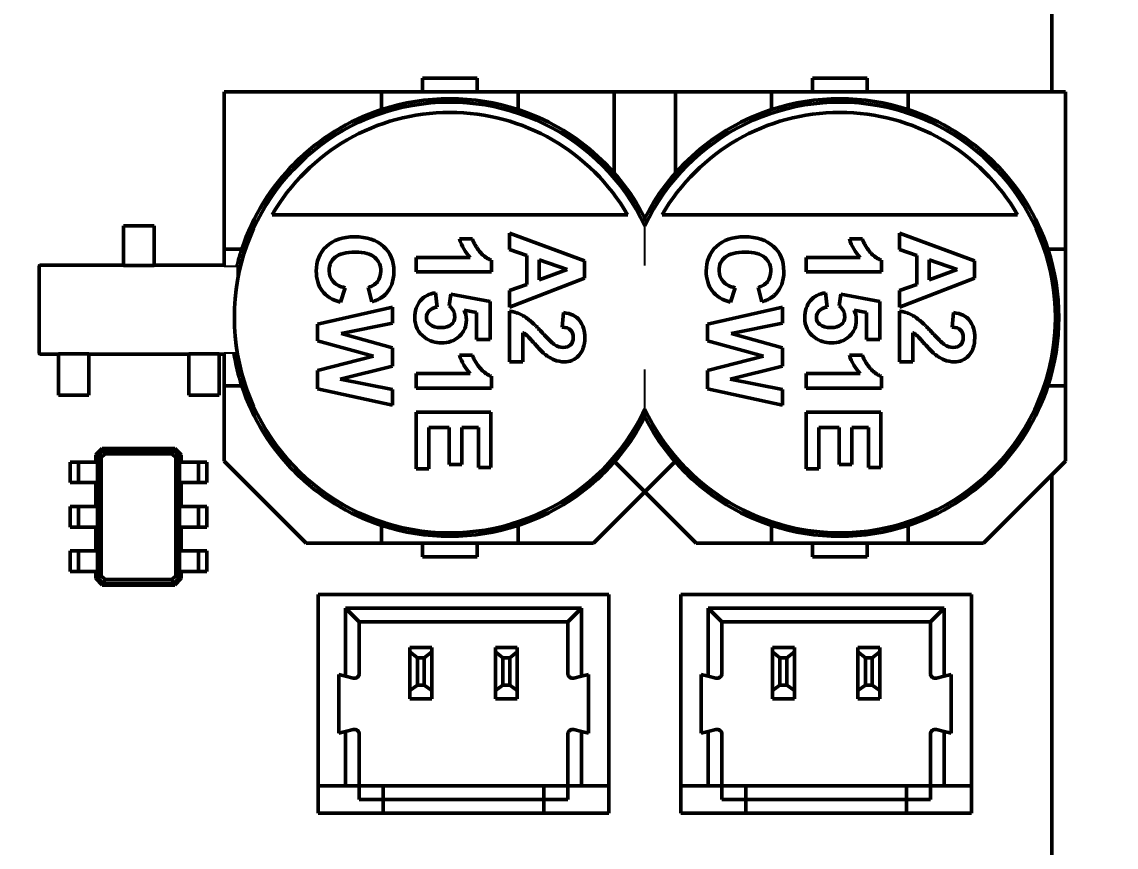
# Model space of a CAD drawing. Header units: millimetres. Extents: x 22 to 202, y 169 to 282.
# Drawn here: x 159.59 to 175.59, y 237.74 to 249.81 of the extents above; entities that cross this region are included whole.
import ezdxf

# ---------------------------------------------------------------- set-up
doc = ezdxf.new("R2010")
doc.units = ezdxf.units.MM
doc.header["$LTSCALE"] = 0.75
for name, color, linetype, lineweight in [('FD_Dimensions', 7, 'Continuous', 25), ('Visible', 7, 'Continuous', 50), ('Visible Narrow', 7, 'Continuous', 25)]:
    doc.layers.add(name, color=color, linetype=linetype, lineweight=lineweight)
doc.styles.get("Standard").update_dxf_attribs({"font": 'arial.ttf'})
doc.dimstyles.new('Dim-ISO-25', dxfattribs={"dimtxt": 2.5, "dimasz": 2.5, "dimexe": 1.5, "dimexo": 0, "dimgap": 1, "dimtad": 1, "dimzin": 4, "dimdsep": 46, "dimtxsty": 'Standard', "dimblk": 'OPEN90', "dimcen": 0, "dimazin": 1, "dimtp": 0.1, "dimtm": 0.1, "dimtfac": 0.72, "dimtmove": 0, "dimatfit": 3, "dimfxl": 1, "dimtzin": 4, "dimarcsym": 0})

# ---------------------------------------------------------------- blocks, each defined once
blk = doc.blocks.new('_Open90')
at = {"color": 0, "linetype": 'ByBlock', "lineweight": -2}
for p, q in [((-0.5, 0.5), (0, 0)), ((0, 0), (-1, 0)), ((0, 0), (-0.5, -0.5))]:
    blk.add_line(p, q, dxfattribs=at)
blk = doc.blocks.new('*D26')
at = {"layer": 'Defpoints', "color": 0, "transparency": 16777216}
for p in [(170.550528, 263.135658), (192.083851, 263.135658), (170.532774, 191.385202)]:
    blk.add_point(p, dxfattribs=at)
at = {"layer": 'FD_Dimensions', "color": 0, "lineweight": -2, "transparency": 16777216}
for p, q in [((170.550528, 263.135658), (193.583851, 263.135658)), ((192.083851, 193.885202), (192.083851, 260.635658)), ((170.532774, 191.385202), (193.583851, 191.385202))]:
    blk.add_line(p, q, dxfattribs=at)
at = {"layer": 'FD_Dimensions', "color": 0, "lineweight": -2, "transparency": 16777216, "xscale": 2.5, "yscale": 2.5, "zscale": 2.5}
for p, rotation in [((192.083851, 263.135658), 90), ((192.083851, 191.385202), 270)]:
    blk.add_blockref('_Open90', p, dxfattribs=dict(at, rotation=rotation))
at = {"layer": 'FD_Dimensions', "color": 0, "transparency": 16777216, "insert": (189.806584, 227.099634), "char_height": 2.5, "attachment_point": 5, "rotation": 90}
blk.add_mtext('71.75mm', dxfattribs=at)
blk = doc.blocks.new('*D28')
at = {"layer": 'Defpoints', "color": 0, "transparency": 16777216}
for p in [(170.550528, 263.135658), (200.052214, 263.135658), (124.449775, 178.627866)]:
    blk.add_point(p, dxfattribs=at)
at = {"layer": 'FD_Dimensions', "color": 0, "lineweight": -2, "transparency": 16777216}
for p, q in [((170.550528, 263.135658), (201.552214, 263.135658)), ((200.052214, 181.127866), (200.052214, 260.635658)), ((124.449775, 178.627866), (201.552214, 178.627866))]:
    blk.add_line(p, q, dxfattribs=at)
at = {"layer": 'FD_Dimensions', "color": 0, "lineweight": -2, "transparency": 16777216, "xscale": 2.5, "yscale": 2.5, "zscale": 2.5}
for p, rotation in [((200.052214, 263.135658), 90), ((200.052214, 178.627866), 270)]:
    blk.add_blockref('_Open90', p, dxfattribs=dict(at, rotation=rotation))
at = {"layer": 'FD_Dimensions', "color": 0, "transparency": 16777216, "insert": (197.774947, 227.099634), "char_height": 2.5, "attachment_point": 5, "rotation": 90}
blk.add_mtext('84.51mm', dxfattribs=at)
blk = doc.blocks.new('*D36')
at = {"layer": 'Defpoints', "color": 0, "transparency": 16777216}
for p in [(166.147327, 263.135658), (183.281843, 263.135658), (161.449472, 259.28528)]:
    blk.add_point(p, dxfattribs=at)
at = {"layer": 'FD_Dimensions', "color": 0, "lineweight": -2, "transparency": 16777216}
for p, q in [((183.281843, 265.635658), (183.281843, 268.135658)), ((166.147327, 263.135658), (184.781843, 263.135658)), ((183.281843, 263.135658), (183.281843, 259.28528)), ((161.449472, 259.28528), (184.781843, 259.28528)), ((183.281843, 256.78528), (183.281843, 235.202253))]:
    blk.add_line(p, q, dxfattribs=at)
at = {"layer": 'FD_Dimensions', "color": 0, "lineweight": -2, "transparency": 16777216, "xscale": 2.5, "yscale": 2.5, "zscale": 2.5}
for p, rotation in [((183.281843, 263.135658), 270), ((183.281843, 259.28528), 90)]:
    blk.add_blockref('_Open90', p, dxfattribs=dict(at, rotation=rotation))
at = {"layer": 'FD_Dimensions', "color": 0, "transparency": 16777216, "insert": (181.003724, 242.320181), "char_height": 2.5, "attachment_point": 5, "rotation": 90}
blk.add_mtext('3.85mm', dxfattribs=at)

msp = doc.modelspace()

# ---------------------------------------------------------------- linework, layer by layer
at = {"layer": 'Visible'}
for p, q in [((174.649, 259.019), (174.649, 248.785)), ((165.449, 248.985), (166.249, 248.985)), ((165.449, 248.785), (165.449, 248.985)), ((166.249, 248.985), (166.249, 248.785)), ((171.149, 248.985), (171.949, 248.985)), ((171.149, 248.785), (171.149, 248.985)), ((171.949, 248.985), (171.949, 248.785)), ((162.549, 248.785), (164.849, 248.785)), ((162.549, 246.485), (162.549, 248.785)), ((164.849, 248.785), (166.849, 248.785)), ((164.849, 248.785), (164.849, 248.525)), ((166.849, 248.785), (169.149, 248.785)), ((166.849, 248.785), (166.849, 248.525)), ((168.249, 248.785), (170.549, 248.785)), ((168.249, 247.525), (168.249, 248.785)), ((169.149, 248.785), (169.149, 247.525)), ((170.549, 248.785), (172.549, 248.785)), ((170.549, 248.785), (170.549, 248.525)), ((172.549, 248.785), (174.849, 248.785)), ((172.549, 248.785), (172.549, 248.525)), ((174.849, 248.785), (174.849, 246.485)), ((163.251, 246.985), (168.448, 246.985)), ((168.951, 246.985), (174.148, 246.985)), ((161.081, 246.571), (161.081, 246.825)), ((161.526, 246.825), (161.081, 246.825)), ((161.526, 246.571), (161.526, 246.825)), ((166.178, 246.634), (165.988, 246.634)), ((167.815, 246.316), (166.721, 246.718)), ((166.721, 246.718), (166.721, 246.478)), ((171.878, 246.634), (171.688, 246.634)), ((173.515, 246.316), (172.421, 246.718)), ((172.421, 246.718), (172.421, 246.478)), ((161.081, 246.571), (161.081, 246.539)), ((161.081, 246.539), (161.081, 246.463)), ((161.081, 246.311), (161.081, 246.463)), ((161.526, 246.571), (161.526, 246.539)), ((161.526, 246.539), (161.526, 246.463)), ((161.526, 246.311), (161.526, 246.463)), ((162.549, 246.231), (162.549, 246.485)), ((162.549, 246.485), (162.81, 246.485)), ((166.721, 246.478), (166.973, 246.391)), ((172.421, 246.478), (172.673, 246.391)), ((174.849, 246.485), (174.589, 246.485)), ((174.849, 246.485), (174.849, 244.485)), ((161.081, 246.311), (161.081, 246.246)), ((161.526, 246.311), (161.526, 246.246)), ((166.147, 246.362), (165.357, 246.362)), ((165.357, 246.362), (165.357, 246.152)), ((166.457, 246.152), (166.457, 246.323)), ((166.973, 246.391), (166.973, 245.97)), ((167.156, 246.327), (167.563, 246.185)), ((167.156, 246.036), (167.156, 246.327)), ((167.815, 246.058), (167.815, 246.316)), ((171.847, 246.362), (171.057, 246.362)), ((171.057, 246.362), (171.057, 246.152)), ((172.157, 246.152), (172.157, 246.323)), ((172.673, 246.391), (172.673, 245.97)), ((172.856, 246.327), (173.263, 246.185)), ((172.856, 246.036), (172.856, 246.327)), ((173.515, 246.058), (173.515, 246.316)), ((159.844, 246.237), (159.844, 244.962)), ((161.081, 246.249), (159.856, 246.249)), ((161.526, 246.246), (161.081, 246.246)), ((162.549, 246.249), (161.526, 246.249)), ((165.357, 246.152), (166.457, 246.152)), ((167.563, 246.185), (167.156, 246.036)), ((171.057, 246.152), (172.157, 246.152)), ((173.263, 246.185), (172.856, 246.036)), ((166.721, 245.638), (167.815, 246.058)), ((172.421, 245.638), (173.515, 246.058)), ((164.249, 245.709), (164.317, 245.919)), ((164.656, 245.926), (164.711, 245.716)), ((165.64, 245.846), (165.662, 245.636)), ((165.839, 245.657), (165.864, 245.826)), ((165.864, 245.826), (166.436, 245.717)), ((166.973, 245.97), (166.721, 245.878)), ((166.721, 245.878), (166.721, 245.638)), ((169.949, 245.709), (170.017, 245.919)), ((170.356, 245.926), (170.411, 245.716)), ((171.34, 245.846), (171.362, 245.636)), ((171.539, 245.657), (171.564, 245.826)), ((171.564, 245.826), (172.136, 245.717)), ((172.673, 245.97), (172.421, 245.878)), ((172.421, 245.878), (172.421, 245.638)), ((166.436, 245.717), (166.436, 245.161)), ((172.136, 245.717), (172.136, 245.161)), ((165.009, 245.634), (163.916, 245.389)), ((165.009, 245.404), (165.009, 245.634)), ((166.239, 245.56), (166.057, 245.594)), ((166.239, 245.161), (166.239, 245.56)), ((166.721, 244.837), (166.721, 245.577)), ((167.489, 245.346), (167.509, 245.557)), ((170.709, 245.634), (169.616, 245.389)), ((170.709, 245.404), (170.709, 245.634)), ((171.939, 245.56), (171.757, 245.594)), ((171.939, 245.161), (171.939, 245.56)), ((172.421, 244.837), (172.421, 245.577)), ((173.189, 245.346), (173.209, 245.557)), ((163.916, 245.389), (163.916, 245.143)), ((164.259, 245.25), (165.009, 245.404)), ((169.616, 245.389), (169.616, 245.143)), ((169.959, 245.25), (170.709, 245.404)), ((165.009, 245.043), (164.259, 245.25)), ((166.918, 245.263), (166.918, 244.837)), ((170.709, 245.043), (169.959, 245.25)), ((172.618, 245.263), (172.618, 244.837)), ((163.916, 245.143), (164.733, 244.918)), ((165.009, 244.775), (165.009, 245.043)), ((166.436, 245.161), (166.239, 245.161)), ((169.616, 245.143), (170.433, 244.918)), ((170.709, 244.775), (170.709, 245.043)), ((172.136, 245.161), (171.939, 245.161)), ((159.856, 244.949), (160.128, 244.949)), ((160.128, 244.953), (160.573, 244.953)), ((160.128, 244.888), (160.128, 244.953)), ((160.128, 244.888), (160.128, 244.735)), ((160.573, 244.888), (160.573, 244.953)), ((160.573, 244.949), (162.034, 244.949)), ((160.573, 244.888), (160.573, 244.735)), ((162.479, 244.953), (162.034, 244.953)), ((162.034, 244.888), (162.034, 244.953)), ((162.034, 244.888), (162.034, 244.735)), ((162.479, 244.888), (162.479, 244.953)), ((162.479, 244.949), (162.549, 244.949)), ((162.479, 244.888), (162.479, 244.735)), ((162.549, 244.485), (162.549, 244.967)), ((164.733, 244.918), (163.916, 244.708)), ((166.178, 244.936), (165.988, 244.936)), ((170.433, 244.918), (169.616, 244.708)), ((171.878, 244.936), (171.688, 244.936)), ((160.128, 244.659), (160.128, 244.735)), ((160.573, 244.659), (160.573, 244.735)), ((162.034, 244.659), (162.034, 244.735)), ((162.479, 244.659), (162.479, 244.735)), ((163.916, 244.708), (163.916, 244.442)), ((164.246, 244.585), (165.009, 244.775)), ((166.918, 244.837), (166.721, 244.837)), ((169.616, 244.708), (169.616, 244.442)), ((169.946, 244.585), (170.709, 244.775)), ((172.618, 244.837), (172.421, 244.837)), ((160.128, 244.627), (160.128, 244.659)), ((160.128, 244.627), (160.128, 244.349)), ((160.573, 244.627), (160.573, 244.659)), ((160.573, 244.627), (160.573, 244.349)), ((162.034, 244.627), (162.034, 244.659)), ((162.034, 244.627), (162.034, 244.349)), ((162.479, 244.627), (162.479, 244.659)), ((162.479, 244.627), (162.479, 244.349)), ((165.009, 244.431), (164.246, 244.585)), ((166.147, 244.665), (165.357, 244.665)), ((165.357, 244.665), (165.357, 244.454)), ((166.457, 244.454), (166.457, 244.625)), ((170.709, 244.431), (169.946, 244.585)), ((171.847, 244.665), (171.057, 244.665)), ((171.057, 244.665), (171.057, 244.454)), ((172.157, 244.454), (172.157, 244.625)), ((162.549, 244.485), (162.549, 243.385)), ((162.81, 244.485), (162.549, 244.485)), ((163.916, 244.442), (165.009, 244.201)), ((165.009, 244.201), (165.009, 244.431)), ((165.357, 244.454), (166.457, 244.454)), ((169.616, 244.442), (170.709, 244.201)), ((170.709, 244.201), (170.709, 244.431)), ((171.057, 244.454), (172.157, 244.454)), ((174.849, 244.485), (174.589, 244.485)), ((174.849, 243.385), (174.849, 244.485)), ((160.128, 244.349), (160.573, 244.349)), ((162.479, 244.349), (162.034, 244.349)), ((165.357, 243.273), (165.357, 244.101)), ((165.357, 244.101), (166.45, 244.101)), ((166.45, 244.101), (166.45, 243.293)), ((171.057, 243.273), (171.057, 244.101)), ((171.057, 244.101), (172.15, 244.101)), ((172.15, 244.101), (172.15, 243.293)), ((165.54, 243.877), (165.54, 243.273)), ((165.839, 243.877), (165.54, 243.877)), ((165.839, 243.334), (165.839, 243.877)), ((166.022, 243.877), (166.022, 243.334)), ((166.266, 243.877), (166.022, 243.877)), ((166.266, 243.293), (166.266, 243.877)), ((171.24, 243.877), (171.24, 243.273)), ((171.539, 243.877), (171.24, 243.877)), ((171.539, 243.334), (171.539, 243.877)), ((171.722, 243.877), (171.722, 243.334)), ((171.966, 243.877), (171.722, 243.877)), ((171.966, 243.293), (171.966, 243.877)), ((160.673, 243.476), (160.768, 243.571)), ((160.673, 243.371), (160.673, 243.476)), ((160.698, 243.464), (160.78, 243.546)), ((160.698, 243.371), (160.698, 243.464)), ((160.698, 243.464), (160.754, 243.436)), ((160.754, 243.436), (160.809, 243.49)), ((160.754, 241.707), (160.754, 243.436)), ((160.768, 243.571), (161.828, 243.571)), ((160.78, 243.546), (161.815, 243.546)), ((160.78, 243.546), (160.809, 243.49)), ((160.809, 243.49), (161.787, 243.49)), ((161.815, 243.546), (161.787, 243.49)), ((161.787, 243.49), (161.842, 243.436)), ((161.815, 243.546), (161.898, 243.464)), ((161.828, 243.571), (161.923, 243.476)), ((161.898, 243.464), (161.842, 243.436)), ((161.842, 243.436), (161.842, 241.707)), ((161.898, 243.464), (161.898, 243.371)), ((161.923, 243.476), (161.923, 243.371)), ((168.249, 243.445), (168.249, 243.385)), ((169.149, 243.385), (169.149, 243.444)), ((160.298, 243.371), (160.323, 243.371)), ((160.298, 243.071), (160.298, 243.371)), ((160.323, 243.371), (160.423, 243.371)), ((160.673, 243.371), (160.423, 243.371)), ((160.423, 243.071), (160.423, 243.371)), ((160.698, 243.071), (160.698, 243.371)), ((161.898, 243.371), (161.898, 243.071)), ((161.923, 243.371), (162.173, 243.371)), ((162.273, 243.371), (162.173, 243.371)), ((162.173, 243.371), (162.173, 243.071)), ((162.298, 243.371), (162.273, 243.371)), ((162.298, 243.371), (162.298, 243.071)), ((162.549, 243.385), (163.749, 242.185)), ((165.54, 243.273), (165.357, 243.273)), ((166.022, 243.334), (165.839, 243.334)), ((166.45, 243.293), (166.266, 243.293)), ((167.949, 242.185), (169.149, 243.385)), ((168.249, 243.385), (169.449, 242.185)), ((171.24, 243.273), (171.057, 243.273)), ((171.722, 243.334), (171.539, 243.334)), ((172.15, 243.293), (171.966, 243.293)), ((173.649, 242.185), (174.849, 243.385)), ((174.649, 243.185), (174.649, 195.484)), ((160.298, 243.071), (160.323, 243.071)), ((160.323, 243.071), (160.423, 243.071)), ((160.673, 243.071), (160.423, 243.071)), ((160.673, 242.721), (160.673, 243.071)), ((160.698, 242.721), (160.698, 243.071)), ((161.898, 243.071), (161.898, 242.721)), ((161.923, 243.071), (161.923, 242.721)), ((161.923, 243.071), (162.173, 243.071)), ((162.273, 243.071), (162.173, 243.071)), ((162.298, 243.071), (162.273, 243.071)), ((160.298, 242.721), (160.323, 242.721)), ((160.298, 242.421), (160.298, 242.721)), ((160.323, 242.721), (160.423, 242.721)), ((160.673, 242.721), (160.423, 242.721)), ((160.423, 242.421), (160.423, 242.721)), ((160.698, 242.421), (160.698, 242.721)), ((161.898, 242.721), (161.898, 242.421)), ((161.923, 242.721), (162.173, 242.721)), ((162.273, 242.721), (162.173, 242.721)), ((162.173, 242.721), (162.173, 242.421)), ((162.298, 242.721), (162.273, 242.721)), ((162.298, 242.721), (162.298, 242.421)), ((160.298, 242.421), (160.323, 242.421)), ((160.323, 242.421), (160.423, 242.421)), ((160.673, 242.421), (160.423, 242.421)), ((160.673, 242.071), (160.673, 242.421)), ((160.698, 242.071), (160.698, 242.421)), ((161.898, 242.421), (161.898, 242.071)), ((161.923, 242.421), (161.923, 242.071)), ((161.923, 242.421), (162.173, 242.421)), ((162.273, 242.421), (162.173, 242.421)), ((162.298, 242.421), (162.273, 242.421)), ((164.849, 242.446), (164.849, 242.185)), ((166.849, 242.446), (166.849, 242.185)), ((170.549, 242.446), (170.549, 242.185)), ((172.549, 242.446), (172.549, 242.185)), ((163.749, 242.185), (164.849, 242.185)), ((164.849, 242.185), (166.849, 242.185)), ((165.449, 241.985), (165.449, 242.185)), ((166.249, 242.185), (166.249, 241.985)), ((167.949, 242.185), (166.849, 242.185)), ((169.449, 242.185), (170.549, 242.185)), ((170.549, 242.185), (172.549, 242.185)), ((171.149, 241.985), (171.149, 242.185)), ((171.949, 242.185), (171.949, 241.985)), ((173.649, 242.185), (172.549, 242.185)), ((160.298, 242.071), (160.323, 242.071)), ((160.298, 241.771), (160.298, 242.071)), ((160.323, 242.071), (160.423, 242.071)), ((160.673, 242.071), (160.423, 242.071)), ((160.423, 241.771), (160.423, 242.071)), ((160.698, 241.771), (160.698, 242.071)), ((161.898, 242.071), (161.898, 241.771)), ((161.923, 242.071), (162.173, 242.071)), ((162.273, 242.071), (162.173, 242.071)), ((162.173, 242.071), (162.173, 241.771)), ((162.298, 242.071), (162.273, 242.071)), ((162.298, 242.071), (162.298, 241.771)), ((166.249, 241.985), (165.449, 241.985)), ((171.949, 241.985), (171.149, 241.985)), ((160.298, 241.771), (160.323, 241.771)), ((160.323, 241.771), (160.423, 241.771)), ((160.673, 241.771), (160.423, 241.771)), ((160.673, 241.666), (160.673, 241.771)), ((160.768, 241.571), (160.673, 241.666)), ((160.698, 241.679), (160.698, 241.771)), ((160.698, 241.679), (160.754, 241.707)), ((160.78, 241.596), (160.698, 241.679)), ((160.809, 241.653), (160.754, 241.707)), ((161.842, 241.707), (161.787, 241.653)), ((161.898, 241.679), (161.815, 241.596)), ((161.923, 241.666), (161.828, 241.571)), ((161.898, 241.679), (161.842, 241.707)), ((161.898, 241.771), (161.898, 241.679)), ((161.923, 241.771), (161.923, 241.666)), ((161.923, 241.771), (162.173, 241.771)), ((162.273, 241.771), (162.173, 241.771)), ((162.298, 241.771), (162.273, 241.771)), ((161.828, 241.571), (160.768, 241.571)), ((160.78, 241.596), (160.809, 241.653)), ((161.815, 241.596), (160.78, 241.596)), ((161.787, 241.653), (160.809, 241.653)), ((161.815, 241.596), (161.787, 241.653)), ((163.924, 241.435), (163.924, 238.635)), ((163.924, 241.435), (168.174, 241.435)), ((168.174, 241.435), (168.174, 238.635)), ((169.224, 241.435), (169.224, 238.635)), ((169.224, 241.435), (173.474, 241.435)), ((173.474, 241.435), (173.474, 238.635)), ((164.324, 241.235), (167.774, 241.235)), ((164.524, 241.035), (164.324, 241.235)), ((164.324, 240.239), (164.324, 241.235)), ((167.574, 241.035), (167.774, 241.235)), ((167.774, 241.235), (167.774, 240.239)), ((169.624, 241.235), (173.074, 241.235)), ((169.824, 241.035), (169.624, 241.235)), ((169.624, 240.239), (169.624, 241.235)), ((172.874, 241.035), (173.074, 241.235)), ((173.074, 241.235), (173.074, 240.239)), ((164.524, 241.035), (167.574, 241.035)), ((164.524, 240.28), (164.524, 241.035)), ((167.574, 241.035), (167.574, 240.28)), ((169.824, 241.035), (172.874, 241.035)), ((169.824, 240.28), (169.824, 241.035)), ((172.874, 241.035), (172.874, 240.28)), ((165.264, 240.596), (165.264, 240.66)), ((165.584, 240.66), (165.264, 240.66)), ((165.264, 240.596), (165.264, 240.03)), ((165.264, 240.596), (165.374, 240.51)), ((165.584, 240.596), (165.474, 240.51)), ((165.584, 240.66), (165.584, 240.596)), ((165.584, 240.03), (165.584, 240.596)), ((166.514, 240.596), (166.514, 240.66)), ((166.834, 240.66), (166.514, 240.66)), ((166.514, 240.596), (166.514, 240.03)), ((166.514, 240.596), (166.624, 240.51)), ((166.834, 240.596), (166.724, 240.51)), ((166.834, 240.66), (166.834, 240.596)), ((166.834, 240.03), (166.834, 240.596)), ((170.564, 240.596), (170.564, 240.66)), ((170.884, 240.66), (170.564, 240.66)), ((170.564, 240.596), (170.564, 240.03)), ((170.564, 240.596), (170.674, 240.51)), ((170.884, 240.596), (170.774, 240.51)), ((170.884, 240.66), (170.884, 240.596)), ((170.884, 240.03), (170.884, 240.596)), ((171.814, 240.596), (171.814, 240.66)), ((172.134, 240.66), (171.814, 240.66)), ((171.814, 240.596), (171.814, 240.03)), ((171.814, 240.596), (171.924, 240.51)), ((172.134, 240.596), (172.024, 240.51)), ((172.134, 240.66), (172.134, 240.596)), ((172.134, 240.03), (172.134, 240.596)), ((165.374, 240.51), (165.374, 240.11)), ((165.474, 240.51), (165.374, 240.51)), ((165.474, 240.11), (165.474, 240.51)), ((166.624, 240.51), (166.624, 240.11)), ((166.724, 240.51), (166.624, 240.51)), ((166.724, 240.11), (166.724, 240.51)), ((170.674, 240.51), (170.674, 240.11)), ((170.774, 240.51), (170.674, 240.51)), ((170.774, 240.11), (170.774, 240.51)), ((171.924, 240.51), (171.924, 240.11)), ((172.024, 240.51), (171.924, 240.51)), ((172.024, 240.11), (172.024, 240.51)), ((164.224, 240.262), (164.224, 239.408)), ((164.324, 240.239), (164.224, 240.262)), ((164.324, 240.239), (164.438, 240.212)), ((167.774, 240.239), (167.66, 240.212)), ((167.874, 240.262), (167.774, 240.239)), ((167.874, 239.408), (167.874, 240.262)), ((169.524, 240.262), (169.524, 239.408)), ((169.624, 240.239), (169.524, 240.262)), ((169.624, 240.239), (169.738, 240.212)), ((173.074, 240.239), (172.96, 240.212)), ((173.174, 240.262), (173.074, 240.239)), ((173.174, 239.408), (173.174, 240.262)), ((165.264, 240.03), (165.374, 240.11)), ((165.374, 240.11), (165.474, 240.11)), ((165.584, 240.03), (165.474, 240.11)), ((166.514, 240.03), (166.624, 240.11)), ((166.624, 240.11), (166.724, 240.11)), ((166.834, 240.03), (166.724, 240.11)), ((170.564, 240.03), (170.674, 240.11)), ((170.674, 240.11), (170.774, 240.11)), ((170.884, 240.03), (170.774, 240.11)), ((171.814, 240.03), (171.924, 240.11)), ((171.924, 240.11), (172.024, 240.11)), ((172.134, 240.03), (172.024, 240.11)), ((165.264, 239.91), (165.264, 240.03)), ((165.264, 239.91), (165.584, 239.91)), ((165.584, 240.03), (165.584, 239.91)), ((166.514, 239.91), (166.514, 240.03)), ((166.514, 239.91), (166.834, 239.91)), ((166.834, 240.03), (166.834, 239.91)), ((170.564, 239.91), (170.564, 240.03)), ((170.564, 239.91), (170.884, 239.91)), ((170.884, 240.03), (170.884, 239.91)), ((171.814, 239.91), (171.814, 240.03)), ((171.814, 239.91), (172.134, 239.91)), ((172.134, 240.03), (172.134, 239.91)), ((164.224, 239.408), (164.324, 239.432)), ((164.324, 239.432), (164.438, 239.458)), ((164.324, 238.635), (164.324, 239.432)), ((167.774, 239.432), (167.66, 239.458)), ((167.774, 239.432), (167.874, 239.408)), ((167.774, 239.432), (167.774, 238.635)), ((169.524, 239.408), (169.624, 239.432)), ((169.624, 239.432), (169.738, 239.458)), ((169.624, 238.635), (169.624, 239.432)), ((173.074, 239.432), (172.96, 239.458)), ((173.074, 239.432), (173.174, 239.408)), ((173.074, 239.432), (173.074, 238.635)), ((164.524, 238.635), (164.524, 239.39)), ((167.574, 239.39), (167.574, 238.635)), ((169.824, 238.635), (169.824, 239.39)), ((172.874, 239.39), (172.874, 238.635)), ((163.924, 238.235), (163.924, 238.635)), ((163.924, 238.635), (164.324, 238.635)), ((164.524, 238.635), (164.324, 238.635)), ((164.524, 238.435), (164.524, 238.635)), ((164.524, 238.635), (164.874, 238.635)), ((164.874, 238.635), (167.224, 238.635)), ((164.874, 238.635), (164.874, 238.435)), ((167.224, 238.635), (167.574, 238.635)), ((167.224, 238.435), (167.224, 238.635)), ((167.774, 238.635), (167.574, 238.635)), ((167.574, 238.435), (167.574, 238.635)), ((167.774, 238.635), (168.174, 238.635)), ((168.174, 238.235), (168.174, 238.635)), ((169.224, 238.235), (169.224, 238.635)), ((169.224, 238.635), (169.624, 238.635)), ((169.824, 238.635), (169.624, 238.635)), ((169.824, 238.435), (169.824, 238.635)), ((169.824, 238.635), (170.174, 238.635)), ((170.174, 238.635), (172.524, 238.635)), ((170.174, 238.635), (170.174, 238.435)), ((172.524, 238.635), (172.874, 238.635)), ((172.524, 238.435), (172.524, 238.635)), ((173.074, 238.635), (172.874, 238.635)), ((172.874, 238.435), (172.874, 238.635)), ((173.074, 238.635), (173.474, 238.635)), ((173.474, 238.235), (173.474, 238.635)), ((164.524, 238.435), (164.874, 238.435)), ((164.874, 238.235), (164.874, 238.435)), ((164.874, 238.435), (167.224, 238.435)), ((167.224, 238.235), (167.224, 238.435)), ((167.224, 238.435), (167.574, 238.435)), ((169.824, 238.435), (170.174, 238.435)), ((170.174, 238.235), (170.174, 238.435)), ((170.174, 238.435), (172.524, 238.435)), ((172.524, 238.235), (172.524, 238.435)), ((172.524, 238.435), (172.874, 238.435)), ((163.924, 238.235), (164.874, 238.235)), ((164.874, 238.235), (167.224, 238.235)), ((168.174, 238.235), (167.224, 238.235)), ((169.224, 238.235), (170.174, 238.235)), ((170.174, 238.235), (172.524, 238.235)), ((173.474, 238.235), (172.524, 238.235))]:
    msp.add_line(p, q, dxfattribs=at)
at = {"layer": 'Visible', "extrusion": (0, 0, -1)}
for centre, start, end in [((-165.849, 245.485), 71.79, 108.21), ((-171.549, 245.485), 71.79, 108.21), ((-165.849, 245.485), 18.21, 71.79), ((-165.849, 245.485), 108.21, 154.0699), ((-171.549, 245.485), 25.9301, 71.79), ((-171.549, 245.485), 108.21, 161.79), ((-165.849, 245.485), 13.468, 18.21), ((-165.849, 245.485), 341.79, 350.6778)]:
    msp.add_arc(centre, 3.2, start, end, dxfattribs=at)
at = {"layer": 'Visible'}
for centre, radius, start, end in [((165.849, 245.485), 3.15, 25.2088, 334.7912), ((171.549, 245.485), 3.15, 205.2088, 154.7912), ((165.849, 245.485), 3, 30, 150), ((171.549, 245.485), 3, 30, 150), ((171.549, 245.485), 3.2, 341.79, 18.21), ((165.85, 245.485), 3.15, 179.9956, 334.7837), ((165.849, 245.485), 3.2, 198.21, 251.79), ((171.55, 245.485), 3.15, 205.2075, 341.2343), ((171.549, 245.485), 3.2, 288.21, 341.79), ((165.849, 245.485), 3.2, 288.21, 334.0699), ((171.549, 245.485), 3.2, 205.9477, 251.79), ((165.849, 245.485), 3.2, 251.79, 288.21), ((171.549, 245.485), 3.2, 251.79, 288.21), ((164.454, 240.28), 0.07, 256.8538, 0), ((167.644, 240.28), 0.07, 180, 283.1462), ((169.754, 240.28), 0.07, 256.8538, 0), ((172.944, 240.28), 0.07, 180, 283.1462), ((164.454, 239.39), 0.07, 0, 103.1462), ((167.644, 239.39), 0.07, 76.8538, 180), ((169.754, 239.39), 0.07, 0, 103.1462), ((172.944, 239.39), 0.07, 76.8538, 180)]:
    msp.add_arc(centre, radius, start, end, dxfattribs=at)
at = {"layer": 'Visible', "extrusion": (0, 0, -1)}
for centre, major_axis, ratio, start_param, end_param in [((159.856, 246.237), (-0.00886, 0.00886), 0.997265, 5.499157, 7.067214), ((159.856, 244.962), (0.00886, 0.00886), 0.997265, 2.357564, 3.925621), ((172.312, 245.307), (0.611, 2.671), 0.863779, 1.533011, 1.687452)]:
    msp.add_ellipse(centre, major_axis=major_axis, ratio=ratio, start_param=start_param, end_param=end_param, dxfattribs=at)
at = {"layer": 'Visible'}
for points, knots in [([(164.912, 245.828), (164.989, 245.909), (165.03, 246.014), (165.03, 246.154), (165.03, 246.321), (164.982, 246.429), (164.878, 246.525), (164.776, 246.62), (164.633, 246.666), (164.453, 246.666), (164.287, 246.666), (164.144, 246.618), (164.045, 246.525), (163.942, 246.428), (163.896, 246.305), (163.896, 246.165), (163.896, 246.06), (163.927, 245.947), (163.983, 245.873), (164.041, 245.797), (164.129, 245.742), (164.249, 245.709)], [-8, -8, -8, -8, -7.022442, -7.022442, -7.022442, -6, -6, -6, -4.990578, -4.990578, -4.990578, -4, -4, -4, -2.96509, -2.96509, -2.96509, -2, -2, -2, -1, -1, -1, -1]), ([(170.612, 245.828), (170.689, 245.909), (170.73, 246.014), (170.73, 246.154), (170.73, 246.321), (170.682, 246.429), (170.578, 246.525), (170.476, 246.62), (170.333, 246.666), (170.153, 246.666), (169.987, 246.666), (169.844, 246.618), (169.745, 246.525), (169.642, 246.428), (169.596, 246.305), (169.596, 246.165), (169.596, 246.06), (169.627, 245.947), (169.683, 245.873), (169.741, 245.797), (169.829, 245.742), (169.949, 245.709)], [-8, -8, -8, -8, -7.022442, -7.022442, -7.022442, -6, -6, -6, -4.990578, -4.990578, -4.990578, -4, -4, -4, -2.96509, -2.96509, -2.96509, -2, -2, -2, -1, -1, -1, -1]), ([(164.317, 245.919), (164.237, 245.938), (164.179, 245.969), (164.142, 246.012), (164.106, 246.053), (164.086, 246.101), (164.086, 246.167), (164.086, 246.267), (164.112, 246.312), (164.174, 246.366), (164.233, 246.417), (164.334, 246.442), (164.47, 246.442), (164.595, 246.442), (164.695, 246.416), (164.752, 246.364), (164.814, 246.31), (164.84, 246.241), (164.84, 246.162), (164.84, 246.111), (164.822, 246.049), (164.791, 246.009), (164.758, 245.967), (164.713, 245.939), (164.656, 245.926)], [-18, -18, -18, -18, -17, -17, -17, -16.050715, -16.050715, -16.050715, -15, -15, -15, -13.990179, -13.990179, -13.990179, -13, -13, -13, -11.948084, -11.948084, -11.948084, -11, -11, -11, -10, -10, -10, -10]), ([(170.017, 245.919), (169.937, 245.938), (169.879, 245.969), (169.842, 246.012), (169.806, 246.053), (169.786, 246.101), (169.786, 246.167), (169.786, 246.267), (169.812, 246.312), (169.874, 246.366), (169.933, 246.417), (170.034, 246.442), (170.17, 246.442), (170.295, 246.442), (170.395, 246.416), (170.452, 246.364), (170.514, 246.31), (170.54, 246.241), (170.54, 246.162), (170.54, 246.111), (170.522, 246.049), (170.491, 246.009), (170.458, 245.967), (170.413, 245.939), (170.356, 245.926)], [-18, -18, -18, -18, -17, -17, -17, -16.050715, -16.050715, -16.050715, -15, -15, -15, -13.990179, -13.990179, -13.990179, -13, -13, -13, -11.948084, -11.948084, -11.948084, -11, -11, -11, -10, -10, -10, -10]), ([(165.482, 245.191), (165.381, 245.265), (165.336, 245.366), (165.336, 245.486), (165.336, 245.576), (165.366, 245.671), (165.419, 245.733), (165.474, 245.796), (165.547, 245.834), (165.64, 245.846)], [0, 0, 0, 0, 0.0002965162, 0.0002965162, 0.0002965162, 0.0005720324, 0.0005720324, 0.0005720324, 0.0008580486, 0.0008580486, 0.0008580486, 0.0008580486]), ([(171.182, 245.191), (171.081, 245.265), (171.036, 245.366), (171.036, 245.486), (171.036, 245.576), (171.066, 245.671), (171.119, 245.733), (171.174, 245.796), (171.247, 245.834), (171.34, 245.846)], [0, 0, 0, 0, 0.0002965162, 0.0002965162, 0.0002965162, 0.0005720324, 0.0005720324, 0.0005720324, 0.0008580486, 0.0008580486, 0.0008580486, 0.0008580486]), ([(166.057, 245.594), (166.076, 245.552), (166.09, 245.51), (166.09, 245.45), (166.09, 245.34), (166.057, 245.295), (166.026, 245.253), (166.016, 245.241), (166.005, 245.227), (165.988, 245.211), (165.918, 245.144), (165.828, 245.113), (165.724, 245.113), (165.642, 245.113), (165.55, 245.141), (165.482, 245.191)], [-0.0009584956, -0.0009584956, -0.0009584956, -0.0009584956, -0.0007446475, -0.0007446475, -0.0007446475, -0.0005391581, -0.0005391581, -0.0005391581, -0.0004792478, -0.0004792478, -0.0004792478, -0.000232461, -0.000232461, -0.000232461, 0, 0, 0, 0]), ([(165.662, 245.636), (165.614, 245.63), (165.576, 245.613), (165.548, 245.585), (165.521, 245.557), (165.506, 245.526), (165.506, 245.488), (165.506, 245.442), (165.523, 245.411), (165.559, 245.381), (165.595, 245.351), (165.649, 245.337), (165.719, 245.337), (165.784, 245.337), (165.837, 245.352), (165.87, 245.382), (165.902, 245.41), (165.92, 245.446), (165.92, 245.497), (165.92, 245.566), (165.895, 245.608), (165.839, 245.657)], [1, 1, 1, 1, 2, 2, 2, 2.977825, 2.977825, 2.977825, 4, 4, 4, 5.010895, 5.010895, 5.010895, 6, 6, 6, 6.963059, 6.963059, 6.963059, 8, 8, 8, 8]), ([(167.509, 245.557), (167.62, 245.544), (167.7, 245.505), (167.749, 245.438), (167.796, 245.373), (167.821, 245.291), (167.821, 245.189), (167.821, 245.072), (167.793, 244.994), (167.734, 244.931), (167.671, 244.863), (167.6, 244.837), (167.517, 244.837), (167.477, 244.837), (167.417, 244.848), (167.376, 244.864), (167.332, 244.882), (167.285, 244.91), (167.237, 244.949)], [11, 11, 11, 11, 12, 12, 12, 12.984664, 12.984664, 12.984664, 14, 14, 14, 15.085769, 15.085769, 15.085769, 16, 16, 16, 17, 17, 17, 17]), ([(171.757, 245.594), (171.776, 245.552), (171.79, 245.51), (171.79, 245.45), (171.79, 245.34), (171.757, 245.295), (171.726, 245.253), (171.716, 245.241), (171.705, 245.227), (171.688, 245.211), (171.618, 245.144), (171.528, 245.113), (171.424, 245.113), (171.342, 245.113), (171.25, 245.141), (171.182, 245.191)], [-0.0009584956, -0.0009584956, -0.0009584956, -0.0009584956, -0.0007446475, -0.0007446475, -0.0007446475, -0.0005391581, -0.0005391581, -0.0005391581, -0.0004792478, -0.0004792478, -0.0004792478, -0.000232461, -0.000232461, -0.000232461, 0, 0, 0, 0]), ([(171.362, 245.636), (171.314, 245.63), (171.276, 245.613), (171.248, 245.585), (171.221, 245.557), (171.206, 245.526), (171.206, 245.488), (171.206, 245.442), (171.223, 245.411), (171.259, 245.381), (171.295, 245.351), (171.349, 245.337), (171.419, 245.337), (171.484, 245.337), (171.537, 245.352), (171.57, 245.382), (171.602, 245.41), (171.62, 245.446), (171.62, 245.497), (171.62, 245.566), (171.595, 245.608), (171.539, 245.657)], [1, 1, 1, 1, 2, 2, 2, 2.977825, 2.977825, 2.977825, 4, 4, 4, 5.010895, 5.010895, 5.010895, 6, 6, 6, 6.963059, 6.963059, 6.963059, 8, 8, 8, 8]), ([(173.209, 245.557), (173.32, 245.544), (173.4, 245.505), (173.449, 245.438), (173.496, 245.373), (173.521, 245.291), (173.521, 245.189), (173.521, 245.072), (173.493, 244.994), (173.434, 244.931), (173.371, 244.863), (173.3, 244.837), (173.217, 244.837), (173.177, 244.837), (173.117, 244.848), (173.076, 244.864), (173.032, 244.882), (172.985, 244.91), (172.937, 244.949)], [11, 11, 11, 11, 12, 12, 12, 12.984664, 12.984664, 12.984664, 14, 14, 14, 15.085769, 15.085769, 15.085769, 16, 16, 16, 17, 17, 17, 17]), ([(167.376, 245.091), (167.419, 245.063), (167.461, 245.047), (167.505, 245.047), (167.555, 245.047), (167.588, 245.06), (167.614, 245.086), (167.639, 245.112), (167.652, 245.148), (167.652, 245.193), (167.652, 245.238), (167.639, 245.274), (167.614, 245.3), (167.589, 245.327), (167.547, 245.342), (167.489, 245.346)], [0, 0, 0, 0, 0.000121904, 0.000121904, 0.000121904, 0.0002479905, 0.0002479905, 0.0002479905, 0.0003722444, 0.0003722444, 0.0003722444, 0.0004959809, 0.0004959809, 0.0004959809, 0.0006199761, 0.0006199761, 0.0006199761, 0.0006199761]), ([(173.076, 245.091), (173.119, 245.063), (173.161, 245.047), (173.205, 245.047), (173.255, 245.047), (173.288, 245.06), (173.314, 245.086), (173.339, 245.112), (173.352, 245.148), (173.352, 245.193), (173.352, 245.238), (173.339, 245.274), (173.314, 245.3), (173.289, 245.327), (173.247, 245.342), (173.189, 245.346)], [0, 0, 0, 0, 0.000121904, 0.000121904, 0.000121904, 0.0002479905, 0.0002479905, 0.0002479905, 0.0003722444, 0.0003722444, 0.0003722444, 0.0004959809, 0.0004959809, 0.0004959809, 0.0006199761, 0.0006199761, 0.0006199761, 0.0006199761])]:
    msp.add_open_spline(points, degree=3, knots=knots, dxfattribs=at)
for points, degree in [([(165.988, 246.634), (166.022, 246.53), (166.075, 246.439), (166.147, 246.362)], 3), ([(166.457, 246.323), (166.356, 246.358), (166.205, 246.552), (166.178, 246.634)], 2), ([(171.688, 246.634), (171.722, 246.53), (171.775, 246.439), (171.847, 246.362)], 3), ([(172.157, 246.323), (172.056, 246.358), (171.905, 246.552), (171.878, 246.634)], 2), ([(164.711, 245.716), (164.842, 245.753), (164.912, 245.828)], 2), ([(170.411, 245.716), (170.542, 245.753), (170.612, 245.828)], 2), ([(166.721, 245.577), (166.832, 245.565), (167.031, 245.445), (167.196, 245.267)], 2), ([(172.421, 245.577), (172.532, 245.565), (172.731, 245.445), (172.896, 245.267)], 2), ([(167.237, 244.949), (167.188, 244.988), (167.006, 245.193), (166.947, 245.247), (166.918, 245.263)], 2), ([(167.196, 245.267), (167.329, 245.124), (167.376, 245.091)], 2), ([(172.937, 244.949), (172.888, 244.988), (172.706, 245.193), (172.647, 245.247), (172.618, 245.263)], 2), ([(172.896, 245.267), (173.029, 245.124), (173.076, 245.091)], 2), ([(165.988, 244.936), (166.022, 244.832), (166.075, 244.742), (166.147, 244.665)], 3), ([(166.457, 244.625), (166.356, 244.661), (166.205, 244.854), (166.178, 244.936)], 2), ([(171.688, 244.936), (171.722, 244.832), (171.775, 244.742), (171.847, 244.665)], 3), ([(172.157, 244.625), (172.056, 244.661), (171.905, 244.854), (171.878, 244.936)], 2)]:
    msp.add_open_spline(points, degree=degree, dxfattribs=at)
at = {"layer": 'Visible Narrow'}
for p, q in [((168.699, 246.247), (168.699, 246.827)), ((162.733, 246.231), (162.549, 246.231)), ((162.747, 246.033), (162.747, 246.22)), ((162.549, 244.967), (162.692, 244.967)), ((162.692, 244.966), (162.734, 244.966)), ((168.699, 244.144), (168.699, 244.724))]:
    msp.add_line(p, q, dxfattribs=at)
for centre, major_axis, start_param, end_param in [((162.733, 246.219), (0.00886, 0.00886), 0.443396, 0.784029), ((162.734, 246.22), (0.00886, 0.00886), 5.499157, 6.788725), ((162.734, 244.978), (-0.00886, 0.00886), 2.357564, 2.969899)]:
    msp.add_ellipse(centre, major_axis=major_axis, ratio=0.997265, start_param=start_param, end_param=end_param, dxfattribs=at)

# ---------------------------------------------------------------- dimensions: what is measured, and where the dimension line sits
at = {"layer": 'FD_Dimensions'}
for base, p1, p2, picture, middle in [((183.282, 263.136), (161.449, 259.285), (166.147, 263.136), '*D36', (183.282, 242.32)), ((200.052, 263.136), (124.45, 178.628), (170.551, 263.136), '*D28', (200.052, 227.1)), ((192.084, 263.136), (170.533, 191.385), (170.551, 263.136), '*D26', (192.084, 227.1))]:
    dim = msp.add_linear_dim(base=base, p1=p1, p2=p2, angle=90, dimstyle='Dim-ISO-25', override={"dimlfac": 1, "dimpost": 'mm'}, dxfattribs=at)
    dim.commit()
    dim.dimension.update_dxf_attribs({"geometry": picture, "text_midpoint": middle, "dimtype": 160})

doc.saveas('drawing.dxf')
